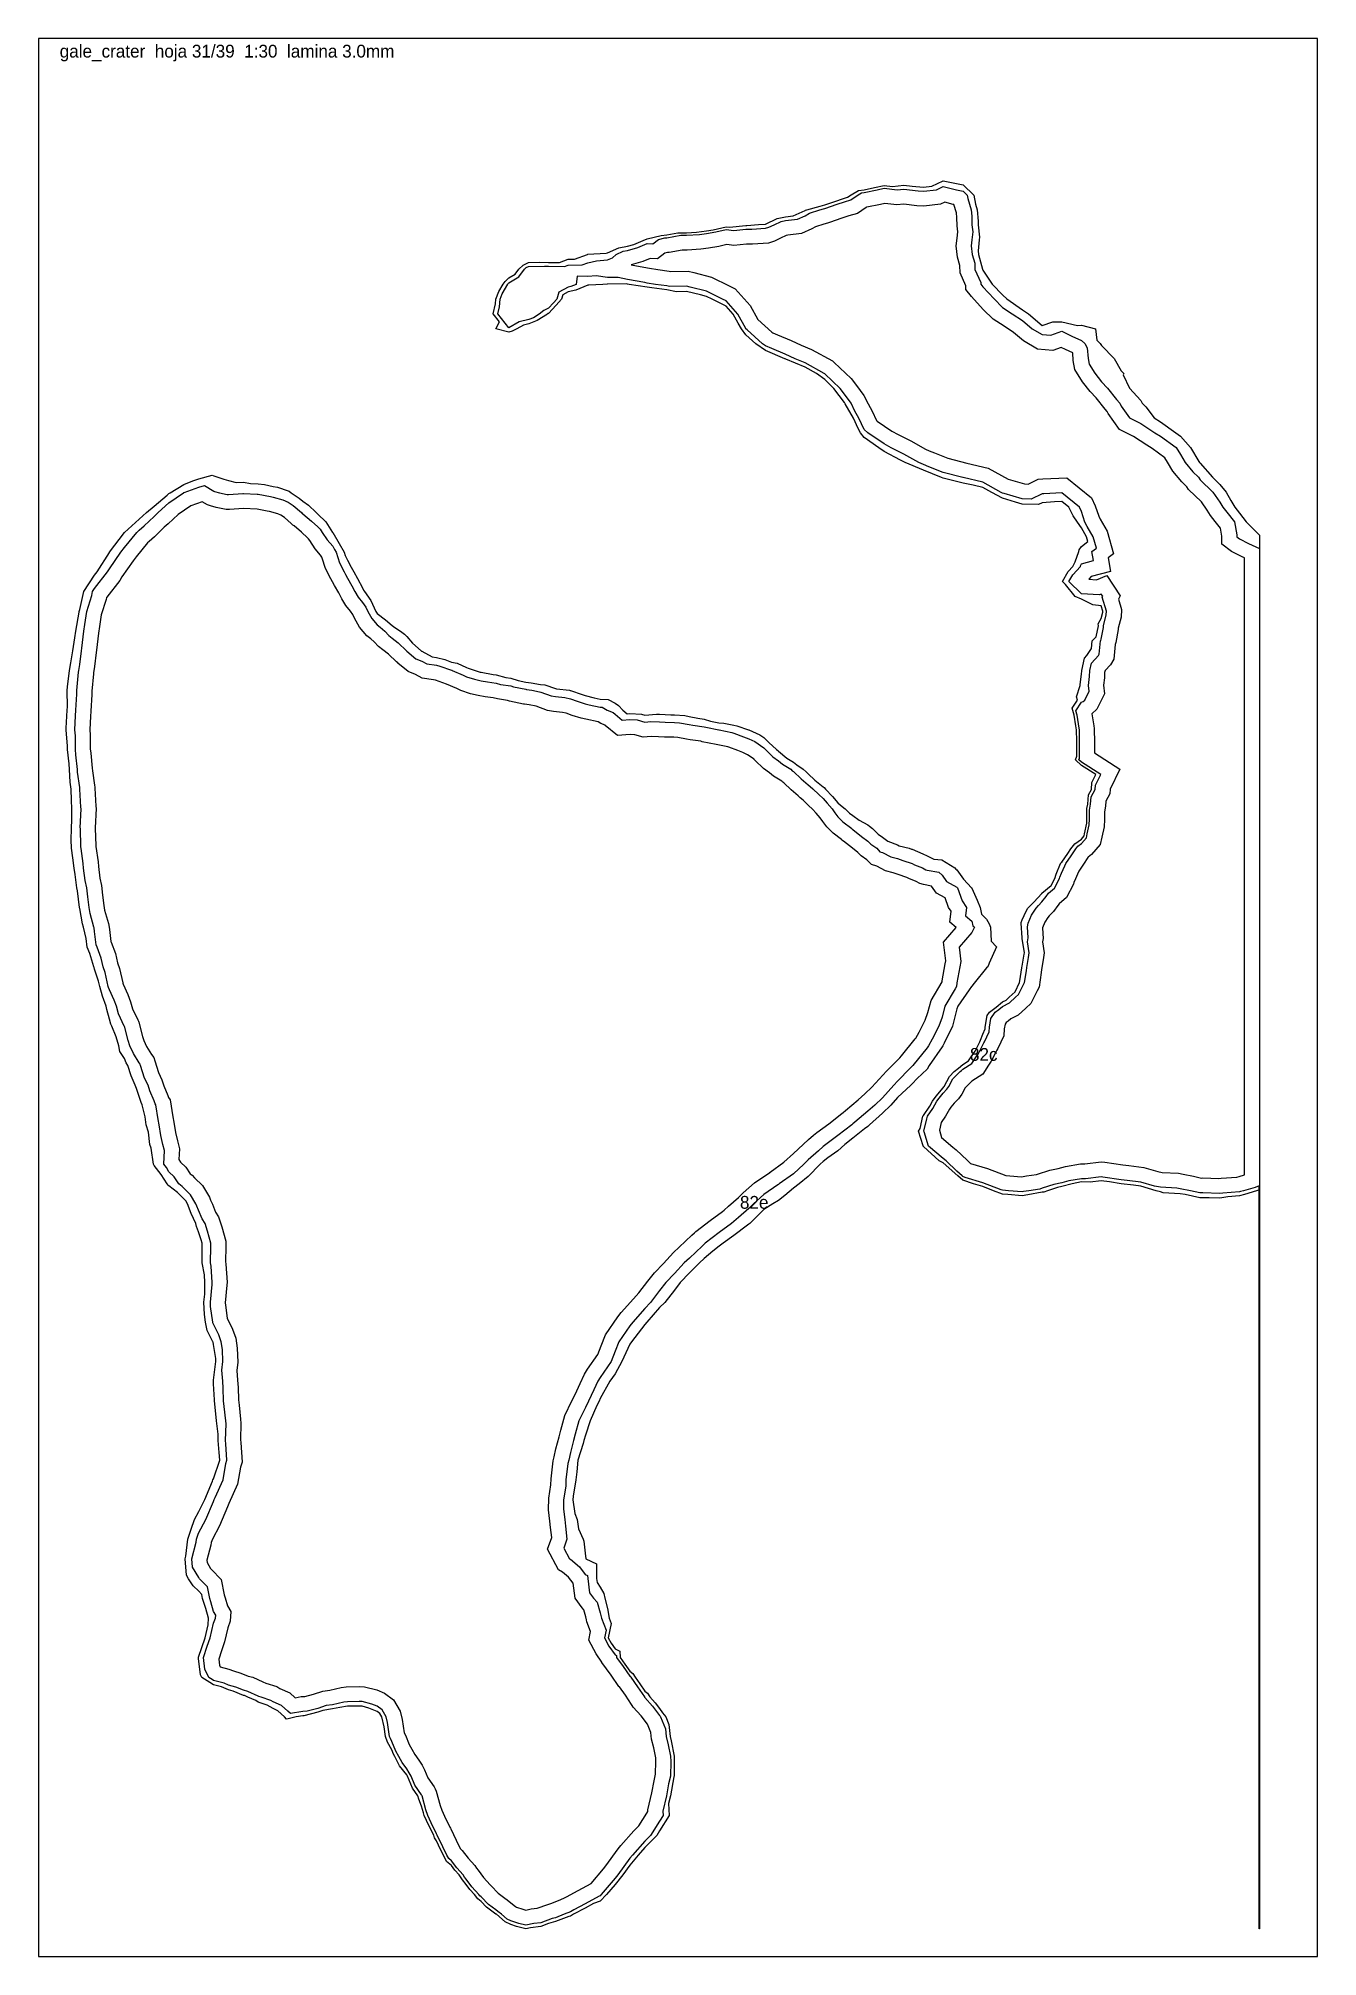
# Model space of a CAD drawing. Header units: millimetres. Extents: x 0 to 600, y 0 to 900.
import ezdxf
from ezdxf.enums import TextEntityAlignment as Align

# ---------------------------------------------------------------- set-up
doc = ezdxf.new("R2010")
doc.units = ezdxf.units.MM
for name, color, linetype in [('CORTE', 1, 'Continuous'), ('GRABADO', 5, 'Continuous'), ('HOJA', 8, 'Continuous')]:
    doc.layers.add(name, color=color, linetype=linetype)

msp = doc.modelspace()

# ---------------------------------------------------------------- linework, layer by layer
at = {"layer": 'CORTE'}
for points in [[(476.69, 505.84), (477.32, 507.81), (479.42, 512.81), (479.55, 513.12), (479.95, 513.54), (482.88, 517.59), (484.27, 519.8), (486.19, 522.09), (489.22, 524.34), (490.49, 525.79), (490.69, 526.74), (491.73, 531.79), (491.83, 533.7), (491.8, 538.71), (492.21, 540.68), (492.52, 545.16), (493.9, 547.66), (494.15, 550.9), (495.94, 554.58), (489.22, 558.92), (486.5, 561.56), (487.09, 563.17), (487.12, 568.55), (487.01, 570.19), (486.98, 575.51), (486.61, 577.45), (485.86, 582.48), (484.91, 585.72), (487.32, 589.48), (486.98, 591.13), (488.64, 596.44), (488.57, 596.9), (489.19, 601.72), (489.37, 603.28), (489.38, 603.42), (490.72, 609.27), (491.77, 610.42), (493.93, 613.81), (494.27, 617.38), (496.07, 619.18), (497.28, 624.32), (497.08, 625.36), (498.46, 627.85), (499.19, 630.75), (499.23, 631.28), (498.47, 633.74), (494.49, 634.24), (489.24, 636.92), (486.32, 638.2), (481.77, 643.81), (480.34, 645.22), (483.01, 649.94), (485.15, 652.24), (486.34, 654.38), (487.99, 659.19), (488.18, 659.97), (489.21, 661.53), (492.24, 663.87), (491.61, 666.11), (489.2, 670.29), (487.42, 673.07), (485.3, 676.01), (483.37, 680.03), (479.98, 682.78), (476.53, 682.63), (470.77, 682.02), (469.11, 681.25), (461.47, 681.46), (458.35, 682.35), (452.2, 684.21), (447.18, 686.99), (442.94, 689.31), (438.42, 690.39), (433.69, 691.25), (425.07, 693.47), (424.42, 693.68), (423.62, 693.95), (415.15, 697.34), (406.61, 700.93), (405.89, 701.33), (404.31, 702.11), (396.62, 706.15), (394.17, 707.9), (387.35, 712.66), (385.58, 714.9), (384.55, 717), (382.32, 721.87), (378.43, 728.58), (378.3, 728.84), (378.08, 729.13), (373.16, 735.8), (368.83, 739.89), (364.93, 742.76), (359.59, 745.73), (350.65, 749.48), (350.33, 749.61), (350.05, 749.72), (341.06, 753.5), (336.57, 756.7), (331.78, 760.96), (329.86, 763.69), (328.26, 766.34), (325.94, 770.66), (322.53, 774.43), (315.95, 777.6), (313.29, 778.93), (310.63, 779.61), (304.05, 781.24), (299.32, 781.15), (294.78, 781.94), (287.7, 782.93), (285.52, 783.29), (277.17, 784.57), (276.26, 784.73), (275.96, 784.8), (267.01, 784.72), (266.76, 784.75), (264.76, 784.57), (258.18, 784.25), (257.77, 784.18), (252.07, 781.89), (248.52, 781.04), (245.92, 779.61), (245.31, 777.63), (242.93, 774.88), (239.28, 770.97), (239, 770.84), (238.74, 770.64), (233.98, 767.64), (229.99, 766.05), (227.59, 765.47), (224.4, 763.66), (222.17, 762.58), (220.71, 762.23), (214.53, 763.68), (216.33, 766.95), (213.31, 770.68), (214.37, 775.43), (214.56, 777.69), (215.96, 781.23), (217.97, 784.69), (218.97, 785.96), (220.66, 787.62), (223.62, 789.44), (225.28, 791.66), (227.36, 793.61), (229.95, 794.9), (234.88, 794.97), (239.23, 794.86), (244.39, 794.77), (248.48, 796.42), (251.38, 796.48), (257.53, 798.66), (257.7, 798.68), (257.74, 798.69), (266.28, 799.2), (266.99, 799.45), (272.21, 801.7), (276.26, 802.48), (279.26, 803.36), (284.69, 805.62), (285.22, 805.85), (285.52, 805.87), (292.18, 807.58), (294.78, 807.88), (299.85, 808.79), (304.05, 808.83), (308.72, 809.09), (313.31, 809.68), (316.43, 810.24), (322.57, 811.58), (324.19, 811.39), (331.83, 812.24), (332.32, 812.23), (337.71, 812.6), (340.81, 812.81), (341.08, 812.86), (346.57, 815.43), (350.35, 816.32), (354.07, 816.76), (359.58, 819.22), (359.84, 819.38), (360.44, 819.57), (366.68, 821.21), (368.86, 821.87), (373.11, 823.34), (378.12, 825.02), (379.57, 825.44), (381.16, 826.53), (384.61, 828.62), (387.39, 829.01), (392.1, 829.96), (396.66, 830.99), (400.63, 830.52), (405.92, 831.07), (409.8, 830.6), (415.18, 830.16), (419, 830.62), (424.44, 833.14), (425.21, 832.95), (433.74, 831.24), (438.78, 826.5), (439.48, 822.19), (440.25, 819.51), (440.81, 814.21), (440.86, 812.53), (441.42, 806.77), (441.3, 805.55), (440.78, 800.28), (440.97, 798.6), (442.86, 791.76), (442.87, 791.63), (443.03, 791.25), (447.32, 784.69), (452.28, 779.48), (454.23, 777.73), (461.53, 772.69), (464.39, 770.76), (470.76, 765.35), (475.85, 766.93), (480.02, 766.98), (487.35, 765.25), (489.27, 765.42), (495.75, 763.79), (496.43, 758.43), (498.03, 756.81), (498.59, 755.89), (504.63, 749.83), (507.85, 743.99), (509.12, 742.84), (508.86, 742.08), (511.69, 735.89), (517.11, 730.04), (517.77, 728.92), (519.5, 727.12), (523.39, 721.96), (526.35, 720.13), (533.45, 715), (535.62, 713.42), (540.4, 708.01), (544.3, 701.48), (544.57, 701.04), (544.89, 700.65), (550.72, 694.08), (554.15, 690.73), (557.05, 687.1), (559.3, 683.22), (561.11, 680.12), (563.41, 677.23), (566.42, 673.16), (572.69, 666.95), (572.69, 554.22), (572.69, 513.86), (572.69, 467.25), (572.69, 431.97), (572.69, 390.17), (572.69, 345.41), (572.69, 307.03), (572.69, 264.77), (572.69, 208.41), (572.69, 168.58), (572.69, 131.89), (572.69, 116.17), (572.69, 98.28), (572.69, 79.39), (572.69, 71.86), (572.69, 71.86), (572.69, 71.45), (572.69, 60.2), (572.69, 59.93), (572.69, 37.73), (572.69, 15.05), (572.69, 13), (572.54, 13), (572.54, 15.19), (572.54, 27.69), (572.54, 46.04), (572.54, 59.16), (572.54, 64.57), (572.54, 66.52), (572.54, 66.52), (572.54, 84.33), (572.54, 124.33), (572.54, 189.94), (572.54, 267.15), (572.54, 359.7), (572.31, 359.61), (571.36, 359.36), (565.68, 357.62), (563.37, 356.89), (557.87, 356.52), (554.1, 355.9), (549.18, 356.08), (544.82, 355.94), (537.88, 357.6), (535.56, 357.92), (527.56, 358.41), (526.29, 358.81), (524.33, 359.36), (517.03, 361.54), (513.59, 361.95), (507.78, 362.65), (502.35, 363.45), (498.53, 363.96), (493.3, 363.29), (489.27, 363.45), (484.9, 362.65), (480.02, 361.29), (478.03, 360.86), (473.25, 359.36), (471.59, 358.74), (470.76, 358.6), (464.08, 357.41), (461.49, 356.93), (454.66, 357.52), (452.21, 357.72), (448.02, 359.36), (442.94, 361.27), (438.66, 362.58), (433.67, 364.25), (431.28, 366.34), (424.4, 372.49), (422.51, 373.31), (415.13, 380.1), (414.95, 380.31), (414.93, 380.46), (412.8, 387.33), (413.58, 388.5), (414.87, 394.31), (414.95, 394.45), (415.12, 394.7), (418.09, 399.06), (419.34, 401.29), (421.1, 403.77), (424.39, 407.66), (424.73, 408.01), (424.9, 408.26), (427.37, 412.99), (429.59, 415.25), (431.59, 416.81), (433.66, 418.54), (436.28, 420.24), (437.51, 422.21), (439.43, 424.82), (441.53, 429.17), (441.85, 429.95), (442.9, 432.85), (444.01, 435.28), (444.08, 436.12), (444.99, 441.53), (446.09, 443.13), (449.17, 445.4), (452.18, 447.9), (453.92, 448.81), (455.36, 450.1), (458.07, 452.62), (460.25, 457.04), (460.4, 457.79), (461.29, 463.99), (461.26, 464.1), (461.41, 464.71), (462.35, 470.27), (462.47, 470.96), (461.41, 477.67), (461.36, 477.92), (461.36, 477.97), (460.91, 484.91), (460.99, 485.24), (461.42, 486.37), (463.26, 490.53), (464.11, 491.92), (466.88, 494.79), (470.69, 498.85), (470.71, 498.88), (470.72, 498.9), (475.02, 502.6), (476.69, 505.84)], [(429, 822.1), (425.13, 823.08), (423.13, 822.16), (415.32, 821.21), (411.95, 821.48), (405.86, 822.22), (402.69, 821.89), (397.03, 822.56), (394.94, 822.09), (388.57, 820.8), (388.47, 820.78), (388.25, 820.65), (384.18, 817.84), (380.2, 816.69), (376.87, 815.58), (371.01, 813.56), (370.15, 813.3), (368.42, 812.84), (364.53, 811.61), (362.84, 810.59), (357.97, 808.42), (351.57, 807.66), (350.67, 807.44), (348.13, 806.25), (345.24, 804.9), (342.45, 803.97), (334.87, 803.46), (332.18, 803.49), (326.19, 802.82), (322.92, 803.21), (319.11, 802.38), (314.38, 801.53), (310.76, 801.06), (304.28, 800.7), (301.98, 800.68), (295.8, 799.56), (295.05, 799.48), (293.87, 799.17), (290.34, 796.63), (286.87, 796.68), (283.53, 795.29), (278.03, 793.68), (285.64, 792.29), (286.68, 792.11), (290.5, 791.49), (295.86, 790.74), (296.61, 790.61), (304.84, 790.75), (307.38, 790.13), (315.74, 788.01), (323.99, 783.89), (326.81, 782.53), (333.86, 774.72), (337.4, 768.14), (344.08, 762.18), (344.49, 761.89), (346.66, 760.98), (353.14, 758.23), (357.75, 756.13), (362.65, 754.08), (372.39, 748.66), (373.32, 747.98), (381.28, 740.46), (383.71, 737.16), (387.16, 732.5), (389.16, 728.46), (391.11, 725.1), (393.12, 720.7), (393.48, 720.37), (400.32, 715.72), (403.21, 714.08), (409.16, 711.12), (416.1, 707.23), (417.81, 706.51), (420.27, 705.52), (426.6, 703.02), (435.4, 700.73), (445.48, 698.33), (454.93, 693.15), (462.55, 690.97), (464.16, 690.92), (468.87, 693.12), (471.05, 693.35), (482.33, 693.84), (493.88, 684.48), (495.7, 680.69), (497.31, 675.82), (498.06, 674.4), (501.26, 668.84), (504.21, 658.22), (501.71, 656.29), (502.92, 649.85), (493.85, 647.47), (492.71, 646.24), (496.35, 646), (501.13, 648.06), (507.46, 638.4), (506.57, 636.93), (508.06, 632.08), (507.79, 628.38), (506.5, 623.24), (506.46, 622.65), (505.3, 616.61), (505.07, 615.63), (504.41, 608.7), (502.78, 606.15), (500.34, 603.49), (500.1, 602.44), (499.97, 599.97), (499.58, 596.5), (500.11, 592.42), (496.44, 585.23), (494.17, 583.11), (495.01, 577.49), (495.26, 576.19), (495.29, 569.48), (495.34, 568.77), (495.32, 564.82), (507.29, 557.1), (502.74, 547.74), (502.58, 545.6), (500.67, 542.16), (500.5, 539.72), (499.97, 537.14), (499.99, 533.55), (499.82, 530.07), (498.83, 525.29), (498.05, 521.71), (494, 517.06), (492.43, 515.9), (492.24, 515.67), (490.25, 512.49), (487.93, 509.29), (487.79, 508.98), (486.4, 505.61), (485.73, 504), (485.45, 503.15), (482.26, 496.95), (478.85, 494.01), (478.16, 493.15), (476.07, 490.34), (474.16, 488.3), (473.5, 487.61), (472.09, 485.3), (470.94, 482.71), (470.9, 482.52), (471.22, 477.65), (470.99, 476.08), (471.8, 470.93), (471.25, 467.61), (470.5, 463.2), (470.41, 461.71), (469.32, 454.8), (468.46, 453.18), (467.67, 451.64), (465.44, 447.12), (463.09, 444.93), (459.57, 441.78), (456.08, 439.95), (454.8, 438.89), (453.86, 438.2), (453.39, 437.52), (453.01, 435.25), (452.75, 432.08), (450, 426.1), (449.55, 425.23), (449.02, 424.39), (446.93, 420.08), (445.61, 418.28), (442.96, 414.04), (437.83, 410.7), (437.37, 410.32), (436.97, 410.01), (434.66, 407.65), (433.07, 404.61), (431.58, 402.49), (429.6, 400.41), (427.96, 398.48), (427.3, 397.55), (425.47, 394.29), (423.42, 391.28), (422.62, 387.68), (423.63, 384.28), (428.91, 379.8), (430.41, 378.54), (435.56, 373.63), (437.22, 372.15), (445.2, 369.7), (453.73, 366.5), (455.64, 366.33), (461.16, 365.86), (463.45, 366.26), (468.11, 366.98), (468.65, 367.15), (474.47, 368.98), (478.35, 369.8), (481.67, 370.73), (488.78, 372.03), (490.81, 371.95), (498.55, 372.94), (500.22, 372.71), (508.7, 371.47), (511.45, 371.14), (518.46, 370.3), (525.11, 368.31), (527.15, 367.91), (534.81, 367.53), (536.88, 367.12), (541.79, 366.21), (545.54, 365.31), (546.22, 365.33), (553.66, 365.05), (554.75, 365.23), (562.06, 365.72), (563.28, 366.09), (565.69, 366.73), (565.69, 374.58), (565.69, 419.89), (565.69, 462.19), (565.69, 497.91), (565.69, 545.09), (565.69, 585.94), (565.69, 656.21), (564.56, 656.73), (559.65, 659.26), (555.11, 662.69), (555.11, 666.48), (554.4, 670.17), (551.93, 673.33), (549.68, 676.16), (548.24, 678.62), (545.56, 682.54), (539.47, 688.33), (538.64, 689.61), (536.27, 691.93), (532.12, 697), (529.65, 701.11), (528.37, 703.18), (522.45, 707.52), (519.9, 709.08), (513.58, 713.22), (507.09, 716.49), (501.76, 723.95), (501.3, 724.97), (500.31, 726.03), (496.06, 731.33), (493.24, 734.39), (489.78, 738.85), (486.17, 744.62), (485.38, 748.91), (485.13, 752.46), (481.75, 753.95), (479.64, 754.96), (475.8, 753.57), (468.59, 754.24), (462.02, 758.05), (457.33, 762.04), (452.91, 764.93), (447.84, 768.32), (443.2, 772.85), (437.72, 778.86), (435.07, 782.11), (435.03, 783.9), (432.37, 790), (432.19, 793.44), (431.14, 797.27), (430.53, 802.65), (430.88, 806.24), (431.18, 809.2), (430.89, 812.08), (430.77, 816.03), (430.55, 818.17), (429.45, 822.01), (429, 822.1)], [(41.23, 419.29), (40.32, 421.31), (38.27, 424.63), (37.67, 427.37), (36.51, 431.57), (34.4, 436.62), (33.99, 437.47), (33.35, 439.79), (32.15, 444.3), (31.82, 445.89), (30, 450.69), (28.79, 455.15), (28.23, 457.61), (26.38, 463.27), (26.1, 464.04), (26.03, 464.41), (24.12, 470.67), (22.94, 473.67), (22.4, 477.65), (21.09, 482.93), (20.63, 484.56), (19.4, 491.73), (19.35, 492.12), (19.33, 492.2), (18.36, 500.07), (18.11, 501.46), (17.18, 507.76), (16.8, 510.72), (16.09, 515.58), (15.54, 519.99), (15.42, 523.96), (15.49, 529.25), (15.68, 533.57), (15.76, 538.51), (15.51, 542.6), (15.36, 547.77), (14.88, 551.02), (14.64, 557.03), (14.37, 559.6), (13.68, 566.29), (13.68, 567.94), (13.01, 575.55), (13.04, 576.37), (13.53, 584.82), (13.64, 586.43), (13.53, 594.08), (13.69, 595.75), (14.62, 603.35), (15.18, 606.99), (16.17, 612.61), (17.1, 618.8), (17.55, 621.87), (19.12, 630.75), (19.19, 631.13), (19.41, 632.06), (21.34, 640.41), (26.39, 648.17), (27.56, 649.68), (33.36, 658.86), (33.42, 658.94), (40.33, 668.13), (40.4, 668.21), (47.31, 674.38), (50.77, 677.48), (54.28, 680.56), (60.47, 685.7), (61.26, 686.41), (61.74, 686.74), (68.24, 690.76), (72.48, 692.38), (75.22, 693.4), (81.56, 695.14), (82.25, 694.72), (87.02, 693.11), (89.2, 692.55), (92.84, 691.6), (96.16, 691.84), (99.48, 691.17), (103.13, 691), (106.13, 690.73), (110.11, 689.82), (112.09, 689.37), (117.09, 687.78), (117.7, 687.53), (118.61, 686.74), (122.28, 684.35), (124.08, 682.81), (126.76, 681.03), (130.3, 677.48), (130.76, 677.08), (131.06, 676.8), (134.78, 673.13), (137.99, 668.2), (138.01, 668.17), (138.04, 668.14), (141.11, 663.01), (143.38, 658.93), (143.86, 657.39), (145.02, 655.16), (146.66, 651.86), (147.98, 649.68), (149.72, 646.66), (151.99, 642.25), (152.55, 641.16), (152.96, 640.42), (155.86, 636.31), (158.28, 631.15), (158.57, 630.65), (158.94, 630.21), (162.86, 627.12), (165.91, 624.55), (167.22, 623.66), (169.81, 621.92), (171.75, 620.41), (172.89, 619.35), (175.54, 616.17), (179.52, 612.65), (179.71, 612.49), (179.84, 612.44), (184.66, 609.83), (186.79, 609.55), (190.63, 608.51), (193.76, 607.37), (196.42, 606.93), (200.74, 604.85), (201.6, 604.55), (204.93, 603.41), (207.18, 602.71), (207.7, 602.58), (213.31, 601.61), (214.67, 601.43), (219.21, 600.18), (221.65, 599.81), (225.04, 598.65), (228.61, 597.92), (231.2, 597.6), (235.58, 596.89), (237.53, 596.74), (242.56, 594.9), (243.06, 594.83), (249.14, 594.15), (249.5, 594.11), (249.53, 594.11), (254.99, 592.14), (256.5, 591.68), (260.75, 590.54), (263.46, 589.97), (267.19, 589.83), (270.46, 588.02), (272.04, 586.96), (274.07, 584.87), (276.11, 583.15), (277.39, 583.27), (282.89, 582.91), (284.37, 582.51), (289.92, 583.01), (291.34, 582.94), (296.58, 582.59), (298.31, 582.56), (303.28, 582.23), (305.29, 581.87), (309.34, 581.02), (312.26, 580.62), (315.3, 579.65), (319.23, 578.93), (321.5, 578.65), (326.2, 577.74), (327.55, 577.41), (333.07, 575.63), (333.16, 575.59), (333.19, 575.58), (338.39, 573.26), (340.18, 572.03), (342.61, 569.58), (346.23, 566.35), (346.75, 565.82), (347.15, 565.56), (351.05, 562.28), (354.11, 560.35), (355.7, 559.2), (358.74, 557.09), (360.13, 555.81), (361.09, 554.95), (364.24, 552.02), (368.06, 548.89), (368.55, 548.48), (369.21, 547.82), (372.43, 544.35), (375.04, 541.36), (376.29, 540.24), (378.41, 538.57), (380.45, 536.51), (382, 535.34), (384.93, 533.21), (388.97, 530.97), (389.77, 530.38), (391.26, 529.31), (393.91, 526.61), (395.94, 525.28), (398.44, 523.39), (402.9, 521.68), (403.74, 521.18), (408.36, 520.06), (409.55, 519.65), (409.86, 519.54), (414.79, 517.34), (416.84, 516.52), (419.97, 514.98), (423.8, 514.52), (425.78, 513.4), (429.85, 510.79), (430.32, 510.15), (430.8, 509.89), (433.83, 505.53), (437.71, 501.51), (437.74, 501.44), (437.79, 501.37), (440.35, 495.64), (441.65, 492.23), (442.42, 489.14), (444.75, 486.69), (446.01, 484.64), (446.53, 482.96), (446.83, 476.46), (449.4, 473.7), (446.01, 466.06), (445.28, 464.38), (444.74, 463.99), (438.95, 456.67), (437.79, 455.34), (437.71, 455.13), (436.61, 453.57), (431.23, 445.87), (430.82, 444.64), (428.75, 436.62), (424.78, 428.6), (424.21, 427.35), (423.84, 426.83), (417.87, 418.08), (416.87, 416.31), (412.25, 411.94), (409.89, 409.45), (409.26, 408.81), (402.92, 403.05), (399.78, 399.55), (395.95, 395.78), (389.84, 390.29), (388.97, 389.48), (387.49, 388.31), (382, 383.98), (378.27, 381.02), (375.03, 378.12), (370.28, 374.71), (368.06, 373.02), (366.67, 371.77), (361.09, 366.05), (356.83, 362.5), (354.12, 360.47), (350.11, 357.17), (347.14, 354.78), (344.52, 353.24), (340.18, 350.46), (333.64, 343.98), (333.21, 343.61), (332.62, 343.2), (326.23, 338.39), (321.16, 334.72), (319.26, 333.34), (316.41, 330.92), (312.3, 327.54), (310.04, 325.46), (305.33, 320.83), (301.09, 316.21), (298.36, 312.69), (293.76, 306.95), (291.39, 304.57), (285.34, 297.69), (284.42, 296.54), (278.16, 288.43), (277.46, 287.29), (273.61, 279.18), (270.49, 273.41), (268.08, 269.92), (263.52, 261.83), (262.97, 260.66), (261.94, 258.56), (258.74, 251.41), (256.55, 244.64), (255.87, 242.15), (255.52, 240.78), (253.08, 232.9), (252.5, 227.51), (252.14, 223.64), (250.82, 216.02), (250.67, 214.39), (251.6, 207.83), (252.65, 205.15), (253.27, 200.79), (255.56, 195.9), (255.84, 194.93), (256.56, 187.89), (256.7, 186.83), (256.8, 186.67), (261.72, 184.26), (261.82, 177.35), (262.08, 175.46), (263.52, 173.42), (265.25, 170.41), (265.67, 168.11), (266.93, 163.36), (267.66, 158.85), (268.61, 156.32), (267.28, 149.58), (268.6, 147.1), (270.47, 144.4), (272.78, 143.39), (272.89, 140.33), (275.13, 137.26), (277.45, 133.98), (278.8, 132.89), (279.96, 131.09), (282.12, 128.03), (284.42, 124.53), (285.75, 123.6), (286.86, 121.83), (289.33, 119.1), (291.4, 116.35), (292.76, 114.39), (294.22, 112.56), (295.7, 108.98), (296.31, 103.28), (296.81, 101.19), (298.25, 94.01), (298.25, 93.83), (298.15, 84.73), (298.04, 84.28), (296.47, 75.47), (295.61, 71.79), (295.78, 66.2), (291.4, 58.96), (290.08, 56.91), (284.42, 51.23), (281.25, 47.65), (277.45, 42.96), (274.14, 38.4), (270.48, 33.8), (266.54, 29.13), (263.49, 25.98), (260.34, 24.93), (256.52, 22.81), (251, 19.85), (249.54, 19.02), (248.78, 18.85), (242.56, 16.42), (239.28, 15.48), (235.59, 14.19), (230.86, 13.57), (228.6, 13.08), (224.27, 14.12), (221.6, 15.04), (218.96, 16.36), (214.8, 19.86), (214.68, 19.95), (214.61, 20), (210.17, 23.22), (207.64, 25.87), (206.12, 27.11), (204.54, 29.13), (202.41, 31.46), (200.66, 33.84), (198.9, 36.06), (197.34, 38.39), (195.37, 40.62), (193.69, 42.77), (191.46, 44.7), (189.97, 47.67), (188.67, 50.27), (186.71, 54.31), (185.79, 55.72), (185.44, 56.93), (183.2, 61.53), (181.01, 66.2), (180.64, 67.41), (179.73, 70.63), (178.51, 73.84), (177.94, 75.45), (175.48, 79.06), (173.07, 84.71), (172.95, 84.94), (172.77, 85.22), (169.43, 89.52), (167.23, 93.97), (166.58, 95.01), (165.79, 97.03), (163.82, 100.61), (162.85, 103.25), (162.22, 107.77), (161.06, 112.5), (160.1, 114.15), (158.86, 115.04), (155.03, 116.62), (151.91, 117.44), (148.78, 117.54), (144.96, 117.46), (141.39, 116.96), (137.99, 116.2), (133.35, 115.54), (131.03, 114.76), (124.48, 113.02), (124.05, 113.01), (120.97, 112.45), (117.08, 111.58), (116.32, 111.49), (115.49, 112.47), (112.26, 115.39), (110.06, 116.39), (107.24, 117.97), (103.09, 119.34), (101.93, 120.19), (98.26, 121.72), (96.69, 122.45), (96.13, 122.59), (91.34, 124.61), (89.16, 125.24), (85.86, 126.59), (82.19, 127.58), (80.4, 128.62), (76.62, 130.99), (76.05, 132.2), (75.17, 139.94), (75.13, 140.24), (75.1, 140.31), (75.17, 140.45), (78.28, 149.59), (79.71, 155.61), (79.75, 158.82), (78.53, 163.27), (76.99, 168.07), (76.62, 169.98), (75.19, 171.41), (72.63, 173.91), (70.44, 177.31), (69.45, 178.98), (68.84, 186.62), (69.2, 187.95), (70.03, 195.89), (71.67, 200.5), (73.2, 205.16), (75.18, 208.87), (78.08, 214.42), (81.64, 223), (81.9, 223.68), (82.14, 224.21), (85.06, 232.92), (84.84, 236.5), (84.27, 242.17), (84.35, 245.1), (83.58, 251.43), (83.41, 253.11), (82.61, 260.69), (82.6, 261.3), (82.14, 268.67), (82.06, 269.85), (82.07, 269.97), (82.14, 270.43), (83.25, 279.22), (83.2, 280.62), (82.14, 287.22), (81.97, 288.23), (81.9, 288.45), (79.14, 293.72), (78.36, 297.72), (77.84, 301.28), (77.67, 307), (78.03, 310.81), (78.09, 316.26), (77.87, 319.84), (76.78, 325.51), (76.84, 327.74), (76.84, 334.77), (76.4, 336.38), (75.17, 340.01), (74.1, 342.6), (73.84, 344.02), (71.68, 348.62), (69.94, 353.27), (69.18, 354.54), (68.22, 355.47), (65.26, 358.57), (61.26, 361.68), (60.83, 361.95), (60.41, 362.52), (57.58, 366.92), (54.27, 371.24), (54.08, 371.54), (53.94, 371.8), (52.94, 379.31), (52.28, 381.06), (51.59, 386.78), (50.58, 390.33), (50.05, 394), (48.63, 399.58), (48.14, 400.7), (47.29, 403.51), (46.1, 407.25), (45.43, 408.83), (43.59, 413.18), (41.98, 418.09), (41.23, 419.29)], [(61.78, 402), (63.03, 393.98), (63.48, 391.51), (64.26, 386.64), (65.23, 382.76), (66.18, 378.96), (65.91, 373.97), (66.69, 372.76), (69.19, 370.35), (71.17, 367.31), (72.09, 366.6), (73.19, 365.45), (76.91, 361.83), (80.21, 356.32), (80.76, 354.84), (81.6, 353.05), (83.07, 349.36), (84.53, 347.04), (86.1, 342.41), (87.93, 335.71), (87.93, 333.07), (87.73, 326.08), (87.96, 324.88), (88.48, 316.43), (88.46, 315), (87.67, 306.77), (87.7, 305.71), (88.6, 299.53), (91.05, 294.37), (92.55, 290.22), (93.31, 285.46), (93.55, 278.9), (93.05, 274.98), (93.47, 270.49), (93.68, 267.05), (93.86, 261.16), (94.1, 258.8), (94.8, 252.21), (95.03, 250.32), (94.83, 242.43), (94.95, 241.22), (95.52, 231.99), (94.73, 229.64), (93.37, 221.62), (89.28, 212.56), (88.97, 211.86), (88.68, 211), (84.88, 202.17), (81.61, 195.85), (81.07, 194.33), (80.95, 193.11), (79.05, 185.98), (79.14, 184.92), (80.8, 182.1), (81.1, 181.79), (81.22, 181.56), (85.8, 176.98), (87.16, 169.8), (87.61, 168.41), (88.64, 164.63), (90.29, 161.9), (89.99, 157.33), (88.85, 154.34), (87.25, 147.65), (85.83, 143.45), (84.57, 139.59), (84.89, 136.81), (85.27, 136), (89.36, 134.89), (91.45, 134.04), (95.02, 133.01), (98.33, 131.62), (100.52, 131.09), (105.24, 128.87), (106.74, 128.33), (111.78, 126.67), (113.22, 125.86), (117.96, 123.72), (120.4, 121.5), (123.33, 122.03), (125.04, 122.08), (129.01, 123.13), (133.41, 124.61), (136.73, 125.08), (141.94, 126.25), (144.4, 126.59), (150.46, 126.72), (152.93, 126.64), (158.67, 125.13), (162.28, 123.64), (166.59, 120.54), (169.72, 115.15), (170.7, 111.21), (171.55, 105.06), (172.15, 103.97), (173.87, 99.51), (175.21, 97.4), (176.51, 94.76), (178.52, 92.18), (180.03, 89.76), (181.1, 87.71), (182.74, 83.87), (185.61, 79.65), (186.16, 78.77), (186.58, 77.68), (188.5, 70.9), (189.16, 68.71), (190.5, 65.86), (192.99, 60.77), (193.22, 60.29), (193.38, 59.96), (195.94, 54.68), (197.88, 50.81), (198.09, 50.4), (198.79, 49.79), (201.58, 46.22), (204.72, 42.68), (205.53, 41.46), (206.22, 40.58), (208.75, 37.15), (211.95, 33.66), (212.17, 33.38), (212.4, 33.19), (215.7, 29.73), (218.81, 27.48), (219.86, 26.67), (221.61, 25.31), (223.77, 23.5), (224.31, 23.22), (227.26, 22.21), (228.68, 21.87), (231.11, 22.4), (233.96, 22.77), (238.93, 24.51), (240.32, 24.91), (243.98, 26.34), (246.48, 27.38), (247.78, 28.11), (253.17, 30.99), (259.28, 34.39), (265.07, 41.25), (266.17, 42.63), (271.9, 50.51), (273.24, 52.17), (279.31, 59.04), (281.6, 61.33), (285.46, 67.3), (285.92, 68.06), (285.9, 68.93), (287.77, 76.88), (288.76, 82.49), (289.51, 85.6), (289.57, 91.58), (289.54, 93.26), (288.61, 97.89), (287.61, 102.08), (287.28, 105.16), (285.66, 109.08), (282.7, 113.01), (279.05, 117.05), (278.43, 117.85), (278.23, 118.24), (275.3, 122.7), (272.5, 126.64), (272.3, 126.81), (268.59, 132.04), (264.29, 137.95), (264.28, 138.22), (261.59, 142.08), (258.19, 148.5), (258.99, 152.58), (257.31, 157.03), (257.15, 158.02), (256.76, 159.49), (255.88, 162.74), (254.98, 163.66), (251.83, 168.12), (250.87, 175.23), (248.67, 178.09), (245.85, 180.46), (243.95, 181.42), (238.83, 191.12), (240.76, 196.66), (240.24, 201.27), (239.96, 204.34), (239.23, 209.56), (239.38, 215.04), (240.38, 221.33), (240.44, 224.16), (241.5, 232.59), (241.96, 234.47), (242.77, 238.2), (244.26, 243.95), (245.09, 247), (246.98, 253.86), (250.25, 260.71), (251.71, 263.7), (254.19, 268.93), (256.22, 273.22), (257.62, 275.57), (262.39, 282.47), (263.98, 286.59), (266.03, 291.76), (271.8, 300.14), (273.38, 302.17), (279.2, 308.68), (281.65, 311.43), (285.9, 316.9), (289.04, 320.82), (293.25, 325.24), (297.93, 330.35), (300.5, 332.84), (306.5, 338.48), (307.7, 339.58), (308.43, 340.18), (315.05, 345.36), (320.84, 349.55), (321.71, 350.25), (323.72, 352.05), (328.4, 356.13), (330.54, 358.31), (335.86, 363.07), (343.05, 367.96), (343.15, 368.01), (343.24, 368.08), (349.7, 372.67), (354.21, 376.84), (356.29, 378.87), (361.19, 383.32), (363.59, 385.48), (365.11, 386.64), (370.8, 390.77), (376.91, 395.61), (377.41, 396.08), (378.49, 396.95), (384.43, 402.01), (387.64, 404.75), (390.95, 407.89), (396.06, 413.49), (397.8, 415.46), (403.97, 421.74), (404.85, 422.64), (404.89, 422.69), (411.25, 430.54), (411.55, 430.99), (413.04, 433.74), (415.91, 439.38), (417.16, 442.94), (418.72, 448.62), (423.84, 457.36), (423.9, 457.86), (425.29, 465.75), (425.61, 467.22), (424.53, 475.92), (430.54, 482.78), (427.43, 485.35), (428.06, 490.51), (426.9, 492.27), (425.28, 496.82), (421.25, 498.97), (418.85, 502.3), (415.21, 502.96), (413.48, 503.47), (411.69, 504.47), (408.26, 505.85), (407.28, 506.29), (403.24, 507.69), (400.9, 508.5), (397.32, 509.39), (393.18, 511.56), (390.82, 512.35), (388.64, 514.66), (385.9, 516.47), (384.31, 518.09), (381.82, 520.02), (377.68, 523.28), (376.91, 523.88), (376.66, 524.17), (372.75, 527.13), (369.78, 530.13), (367.89, 532.55), (366.73, 534.32), (364.83, 536.5), (363.09, 538.37), (361.26, 540.1), (358.66, 542.58), (357.32, 543.67), (356.38, 544.55), (353.07, 547.48), (349.64, 550.66), (349.2, 550.98), (348.65, 551.47), (344.84, 553.86), (342.92, 555.47), (340.03, 557.43), (336.21, 561.27), (335.7, 561.72), (335.67, 561.76), (332.54, 563.92), (330.35, 564.89), (328.12, 565.88), (323.92, 567.42), (323.41, 567.58), (317.86, 568.77), (311.41, 569.96), (310.72, 570.19), (305.7, 570.86), (303.95, 571.23), (299.93, 571.94), (298.02, 572.07), (293.69, 572.14), (290.93, 572.33), (287.43, 572.5), (283.74, 572.17), (279.69, 573.28), (277.49, 573.43), (271.55, 572.87), (265.89, 577.65), (265.8, 577.73), (263.78, 578.58), (262.5, 579.29), (256.7, 580.51), (254.58, 581.08), (250.42, 582.35), (247.56, 583.38), (245.79, 583.78), (241.61, 584.21), (238.73, 584.7), (233.48, 586.65), (230.23, 587.25), (227.93, 587.62), (227.48, 587.68), (221.02, 589), (219.97, 589.36), (215.3, 590.06), (213.28, 590.62), (209.57, 591.11), (206.27, 591.68), (202.73, 592.55), (198.13, 593.99), (196.25, 594.92), (191.35, 596.97), (186.26, 598.82), (185.4, 599.05), (179.98, 599.78), (176.83, 601.48), (173.38, 602.91), (168.65, 606.9), (168.56, 606.96), (168.01, 607.43), (164.16, 611.03), (161.54, 613.06), (159.51, 614.73), (157.57, 616.85), (155.87, 618.29), (154.07, 619.71), (150.63, 623.73), (148.26, 627.94), (147.45, 629.66), (146.38, 631.18), (144.26, 633.86), (142.38, 637.02), (140.93, 639.81), (138.94, 643.29), (137.92, 645.07), (137.2, 646.46), (134.74, 651.22), (133.18, 656.15), (132.9, 656.66), (132.38, 657.52), (129.78, 660.44), (127.25, 664.41), (126.72, 665.23), (126.25, 665.69), (123.43, 668.25), (119.95, 671.25), (119.36, 671.6), (118.62, 672.38), (115.38, 675.14), (113.66, 676.26), (112.25, 676.95), (108.4, 677.96), (107.35, 678.22), (102.57, 679.14), (96.23, 679.44), (89.66, 679), (88.05, 678.89), (83.31, 679.95), (80.68, 680.62), (79.25, 681.1), (76.82, 682.6), (71.46, 680.61), (65.61, 676.55), (60.88, 672.3), (59.07, 670.63), (54.39, 666.17), (51.98, 664.01), (51.25, 663.36), (45.84, 656.73), (44.42, 654.84), (39.19, 647.31), (38.15, 645.66), (32.1, 637.83), (31.97, 637.63), (31.76, 636.72), (29.5, 629.57), (28.69, 624), (28.25, 620.94), (27.28, 613.02), (27.14, 611.79), (26.34, 605.26), (25.9, 602.39), (25.84, 601.89), (25.06, 593.8), (25.09, 592.13), (24.54, 584.37), (24.39, 581.8), (24.12, 575.7), (24.34, 573.12), (24.34, 566.65), (24.56, 564.61), (25.3, 557.54), (25.35, 556.3), (26.33, 549.59), (26.47, 548.62), (26.5, 548.18), (26.94, 539.71), (27.03, 538.66), (26.67, 529.61), (26.67, 529.51), (26.93, 521.1), (26.96, 520.78), (28.02, 513.64), (28.16, 511.4), (28.87, 506.02), (29.57, 502.6), (30.15, 498.06), (30.68, 493.17), (31.07, 490.9), (32.83, 484.73), (33.02, 483.94), (33.31, 481.84), (34.03, 476.27), (34.12, 475.98), (36.18, 470.57), (37.18, 466.3), (38.07, 463.59), (39.61, 456.84), (39.62, 456.78), (39.82, 456.27), (42.01, 451.42), (43.26, 448.03), (44.17, 444.73), (46.69, 439.49), (46.94, 438.9), (47.07, 438.43), (48.91, 431.77), (49.49, 429.8), (50.74, 427.02), (53.12, 423.23), (54.08, 421.88), (54.61, 420.26), (56.38, 414.79), (57.98, 411.33), (58.81, 408.56), (60.79, 404.04), (61.1, 403.13), (61.78, 402)]]:
    msp.add_lwpolyline(points, close=True, dxfattribs=at)
at = {"layer": 'GRABADO'}
for points in [[(228.85, 792.49), (229.95, 793.04), (237.32, 793.13), (239.23, 793.08), (246.8, 792.95), (248.48, 793.63), (255, 793.75), (257.73, 794.72), (261.83, 795.58), (267, 796.17), (269.21, 796.96), (271.02, 798.65), (274.35, 800.09), (276.26, 800.46), (281.2, 801.9), (285.52, 803.7), (288.13, 803.66), (290.84, 805.62), (293.78, 806.38), (294.78, 806.49), (301.33, 807.68), (304.05, 807.7), (310.11, 808.04), (313.31, 808.45), (317.75, 809.25), (322.57, 810.29), (326.21, 809.87), (331.83, 810.5), (334.68, 810.46), (341.08, 810.89), (342.64, 811.41), (345.16, 812.59), (348.35, 814.09), (350.35, 814.56), (356.09, 815.24), (359.58, 816.8), (361.62, 818.04), (366.48, 819.57), (368.24, 820.03), (368.86, 820.22), (374.62, 822.2), (378.12, 823.38), (381.14, 824.25), (384.44, 826.53), (386.08, 827.52), (387.39, 827.7), (393.47, 828.93), (396.66, 829.66), (402.74, 828.94), (405.92, 829.27), (412.66, 828.45), (415.18, 828.24), (421.19, 828.97), (424.44, 830.48), (430.55, 828.93), (433.74, 828.29), (435.64, 826.5), (435.9, 824.88), (437.45, 819.51), (437.76, 816.51), (437.88, 812.53), (438.21, 809.19), (437.85, 805.55), (437.57, 802.71), (438.03, 798.6), (439.15, 794.56), (439.29, 791.63), (442, 785.44), (442.01, 784.67), (443.02, 783.43), (448.23, 777.72), (452.27, 773.78), (456.77, 770.76), (461.53, 767.66), (466.08, 763.79), (470.77, 761.07), (474.89, 760.68), (480.01, 762.55), (484.68, 760.31), (489.31, 758.27), (490.75, 756.81), (491.98, 754.8), (492.33, 749.8), (492.81, 747.2), (495.53, 742.86), (498.59, 738.91), (501.37, 735.9), (505.6, 730.62), (507.19, 728.92), (507.85, 727.47), (511.78, 721.97), (517.09, 719.3), (523.64, 715), (526.35, 713.35), (533.62, 708.02), (535.63, 704.75), (537.86, 701.04), (541.44, 696.67), (544.09, 694.07), (544.89, 692.84), (550.92, 687.1), (554.16, 682.37), (555.47, 680.12), (557.43, 677.66), (560.96, 673.14), (562.11, 667.14), (562.11, 666.18), (563.39, 665.21), (567.61, 663.03), (572.69, 660.72), (572.69, 585.94), (572.69, 545.09), (572.69, 497.91), (572.69, 462.19), (572.69, 419.89), (572.69, 374.58), (572.69, 335.73), (572.69, 292.94), (572.69, 235.89), (572.69, 195.58), (572.69, 158.44), (572.69, 142.52), (572.69, 124.41), (572.69, 105.29), (572.69, 97.67), (572.69, 97.67), (572.69, 97.25), (572.69, 85.86), (572.69, 85.59), (572.69, 63.12), (572.69, 40.16), (572.69, 38.09), (572.54, 38.09), (572.54, 40.3), (572.54, 52.96), (572.54, 71.54), (572.54, 84.81), (572.54, 90.29), (572.54, 92.26), (572.54, 92.26), (572.54, 110.29), (572.54, 150.78), (572.54, 217.19), (572.54, 295.35), (572.54, 361.58), (570.71, 360.81), (565.2, 359.36), (563.9, 358.96), (563.37, 358.79), (555.55, 358.26), (554.1, 358.03), (546.2, 358.32), (544.82, 358.28), (540.33, 359.36), (535.56, 360.25), (533.95, 360.57), (526.3, 360.95), (523.44, 361.51), (517.03, 363.42), (510.62, 364.19), (507.78, 364.53), (499.24, 365.78), (498.53, 365.88), (491.12, 364.93), (489.27, 365), (483.24, 363.91), (480.02, 363), (476.25, 362.2), (470.77, 360.48), (469.72, 360.14), (464.59, 359.36), (462.09, 358.91), (461.49, 358.8), (455.04, 359.36), (452.21, 359.6), (451.58, 359.83), (442.94, 363.07), (434.62, 365.62), (433.67, 365.94), (433.21, 366.34), (430.81, 368.48), (425.75, 373.32), (424.4, 374.45), (417.51, 380.3), (415.53, 386.97), (415.37, 387.3), (416.66, 393.14), (417.02, 394.32), (419.52, 397.98), (421.38, 401.29), (422.43, 402.77), (424.39, 405.09), (426.15, 406.94), (427.08, 408.26), (428.93, 411.81), (432.31, 415.25), (432.97, 415.77), (433.66, 416.34), (437.85, 419.06), (439.81, 422.21), (440.91, 423.7), (442.9, 427.82), (443.49, 428.73), (443.71, 429.17), (445.87, 433.88), (446.06, 436.12), (446.74, 440.21), (448.76, 443.13), (450.49, 444.41), (452.18, 445.81), (455.55, 447.57), (458.37, 450.1), (459.73, 451.37), (461.42, 454.79), (462.26, 456.42), (462.59, 457.04), (463.44, 462.47), (463.54, 464), (464.34, 468.77), (464.71, 470.96), (463.91, 476.05), (464.19, 477.94), (463.85, 483.08), (464.27, 484.93), (465.87, 488.56), (467.93, 491.92), (469.09, 493.13), (470.69, 494.83), (472.62, 497.43), (473.8, 498.9), (476.66, 501.36), (478.97, 505.84), (479.15, 506.43), (479.94, 508.29), (481.36, 511.75), (481.84, 512.82), (484.44, 516.41), (486.57, 519.8), (487.6, 521.03), (489.22, 522.23), (491.6, 524.96), (491.98, 526.74), (492.85, 530.95), (492.99, 533.7), (492.96, 537.84), (493.55, 540.68), (493.8, 544.2), (495.72, 547.66), (495.87, 549.61), (498.28, 554.58), (489.22, 560.43), (488.06, 561.56), (488.31, 562.26), (488.34, 568.55), (488.3, 569.22), (488.26, 575.51), (488.11, 576.32), (487.19, 582.48), (486.62, 584.44), (489.22, 588.5), (490.09, 588.88), (490.77, 589.51), (492.89, 593.66), (492.53, 596.43), (492.99, 600.55), (493.15, 603.42), (493.93, 606.85), (497.2, 610.42), (497.6, 611.05), (498.21, 617.38), (498.32, 617.49), (498.45, 618.07), (499.5, 623.54), (499.55, 624.33), (500.85, 629.49), (500.98, 631.28), (498.96, 637.88), (499.19, 638.26), (498.5, 639.3), (497.58, 638.91), (489.23, 639.44), (483.35, 645.22), (485.12, 648.35), (488.73, 652.24), (488.86, 652.48), (489.21, 653.49), (494.84, 654.97), (494.04, 659.2), (496.21, 660.88), (494.76, 666.11), (491.92, 671.03), (490.85, 673.08), (489.2, 678.07), (488.25, 680.03), (479.98, 686.73), (471.57, 686.37), (470.77, 686.28), (465.62, 683.88), (461.47, 683.99), (452.92, 686.44), (452.2, 686.66), (451.6, 686.99), (442.94, 691.74), (433.7, 693.94), (433.69, 693.94), (433.66, 693.95), (424.42, 696.35), (417.69, 699.02), (415.15, 700.03), (413.02, 700.93), (405.89, 704.93), (399.92, 707.9), (396.62, 709.77), (389.11, 714.88), (387.34, 716.52), (384.89, 721.87), (382.99, 725.14), (381.16, 728.84), (378.08, 733), (376.02, 735.8), (368.83, 742.59), (368.61, 742.76), (359.59, 747.77), (354.95, 749.72), (350.33, 751.82), (343.94, 754.53), (341.06, 755.74), (339.71, 756.7), (332.37, 763.23), (331.85, 763.68), (331.77, 763.81), (328.1, 770.66), (322.53, 776.82), (320.9, 777.6), (313.29, 781.41), (305.68, 783.33), (304.05, 783.74), (296.07, 783.6), (294.78, 783.83), (289.45, 784.57), (285.52, 785.21), (284.42, 785.4), (276.26, 786.89), (271.97, 787.8), (267.01, 787.76), (261.63, 788.61), (257.76, 788.25), (252.72, 788.4), (252.25, 784.59), (249.8, 783.61), (248.52, 783.3), (244.18, 780.91), (243.16, 777.63), (241.63, 775.86), (239.28, 773.34), (237.04, 772.31), (234.91, 770.64), (232.24, 768.95), (229.99, 768.06), (225.57, 766.99), (220.69, 764.23), (215.47, 770.68), (216.22, 774.04), (216.52, 777.69), (217.47, 780.09), (220.14, 784.69), (220.34, 784.93), (220.66, 785.25), (225.34, 788.15), (227.97, 791.66), (228.85, 792.49)], [(249.53, 590.11), (252.63, 588.99), (256.5, 587.81), (258.33, 587.32), (263.46, 586.24), (264.46, 586.2), (266.85, 584.88), (269.59, 583.72), (270.47, 582.94), (273.82, 580.11), (277.39, 580.45), (280.86, 580.22), (284.37, 579.25), (287.29, 579.52), (291.34, 579.31), (293.98, 579.14), (298.31, 579.07), (300.78, 578.9), (305.29, 578.1), (306.9, 577.76), (312.26, 577.04), (313.12, 576.77), (319.23, 575.64), (319.24, 575.64), (319.28, 575.63), (325.25, 574.35), (326.21, 574.03), (330.74, 572.37), (333.19, 571.29), (335.97, 570.05), (340.18, 567.15), (340.52, 566.8), (341.03, 566.35), (344.51, 562.85), (347.15, 561.07), (348.98, 559.53), (352.85, 557.09), (353.62, 556.42), (354.12, 556.05), (357.77, 552.67), (361.09, 549.73), (361.93, 548.94), (363.29, 547.83), (366.07, 545.18), (368.07, 543.3), (370.04, 541.18), (372.32, 538.56), (373.59, 536.62), (375.04, 534.76), (377.37, 532.41), (381.47, 529.31), (381.76, 528.97), (382, 528.78), (386.13, 525.54), (388.98, 523.32), (390.37, 521.91), (393.18, 520.05), (394.71, 518.42), (395.93, 518.02), (399.82, 515.98), (402.89, 515.22), (405.53, 514.31), (409.86, 512.8), (410.99, 512.3), (414.72, 510.8), (416.21, 509.96), (416.83, 509.78), (422.3, 508.79), (423.84, 507.35), (425.98, 504.38), (430.8, 501.81), (430.91, 501.65), (431.04, 501.51), (433.21, 495.42), (435.32, 492.23), (434.84, 488.31), (437.79, 485.89), (438.33, 483.7), (439.04, 482.96), (437.78, 480.42), (431.86, 473.66), (432.7, 466.91), (432.16, 464.41), (430.82, 456.81), (430.61, 455.14), (430.05, 454.11), (425.23, 445.88), (423.85, 440.85), (422.36, 436.62), (419.24, 430.49), (417.54, 427.35), (416.87, 426.36), (410.17, 418.08), (409.89, 417.79), (408.96, 416.84), (402.92, 410.68), (401.27, 408.81), (395.95, 402.99), (392.32, 399.55), (388.97, 396.68), (382.97, 391.57), (382, 390.79), (381.46, 390.29), (375.03, 385.19), (369.28, 381.02), (368.06, 380.09), (365.88, 378.13), (361.09, 373.78), (359.04, 371.77), (354.12, 367.22), (347.46, 362.5), (347.14, 362.24), (346.79, 362.04), (340.18, 357.54), (335.38, 353.25), (333.21, 351.04), (328.36, 346.8), (326.24, 344.9), (325.08, 343.98), (319.26, 339.77), (312.81, 334.72), (312.3, 334.3), (311.26, 333.35), (305.33, 327.77), (302.95, 325.47), (298.36, 320.46), (294.31, 316.21), (291.39, 312.57), (287.04, 306.95), (284.42, 304.01), (278.76, 297.69), (277.45, 296.01), (272.24, 288.44), (270.49, 284.04), (268.62, 279.18), (263.52, 271.79), (262.4, 269.92), (260.52, 265.93), (258.02, 260.66), (256.55, 257.66), (253.56, 251.41), (251.84, 245.15), (251.02, 242.15), (249.58, 236.58), (248.78, 232.9), (248.4, 231.32), (247.43, 223.65), (247.37, 220.7), (246.36, 214.38), (246.24, 209.95), (246.92, 205.14), (247.2, 201.97), (247.9, 195.86), (246.44, 191.69), (249.09, 186.67), (249.4, 186.51), (249.54, 186.51), (253.75, 182.96), (256.53, 179.36), (257.63, 178.82), (257.65, 177.35), (258.54, 170.76), (260.39, 168.14), (262.16, 166.31), (263.52, 161.3), (264, 159.48), (264.11, 158.85), (266.25, 153.18), (265.54, 149.58), (267.57, 145.73), (270.47, 141.57), (271.18, 141.26), (271.21, 140.33), (274.27, 136.12), (277.45, 131.64), (277.71, 131.44), (277.93, 131.09), (281.08, 126.64), (284.24, 121.82), (284.32, 121.68), (284.42, 121.55), (288.11, 117.47), (291.4, 113.1), (291.59, 112.83), (291.8, 112.56), (294.13, 106.9), (294.52, 103.28), (295.45, 99.39), (296.53, 94.01), (296.57, 91.6), (296.5, 84.73), (295.62, 81.06), (294.63, 75.47), (292.92, 68.22), (292.98, 66.2), (291.4, 63.58), (287.08, 56.91), (284.42, 54.24), (278.59, 47.65), (277.45, 46.25), (271.74, 38.4), (270.48, 36.81), (264, 29.13), (263.49, 28.6), (262.97, 28.43), (256.52, 24.85), (251.14, 21.97), (249.54, 21.08), (246.61, 19.85), (242.56, 18.27), (241.05, 17.84), (235.59, 15.92), (232.31, 15.5), (228.6, 14.69), (225.29, 15.48), (221.6, 16.75), (219.89, 17.61), (217.21, 19.86), (215.57, 21.14), (214.61, 21.88), (211.08, 24.44), (207.64, 28.05), (207.13, 28.46), (206.61, 29.13), (203.34, 32.69), (200.66, 36.34), (199.86, 37.34), (199.16, 38.39), (196.2, 41.73), (193.69, 44.94), (192.45, 46.02), (191.62, 47.67), (189.66, 51.59), (187.07, 56.93), (186.93, 57.23), (186.71, 57.68), (184.19, 62.84), (182.61, 66.2), (181.78, 68.93), (179.94, 75.46), (179.87, 75.63), (179.74, 75.84), (176.57, 80.5), (174.77, 84.71), (173.95, 86.28), (172.77, 88.17), (170.55, 91.02), (169.1, 93.97), (167.59, 96.35), (165.79, 101), (165.08, 102.29), (164.73, 103.25), (163.81, 109.88), (163.17, 112.5), (161.29, 115.73), (158.86, 117.48), (156.43, 118.48), (151.91, 119.67), (150.42, 119.72), (144.96, 119.6), (143.19, 119.35), (137.99, 118.19), (135.03, 117.77), (131.03, 116.42), (126.04, 115.1), (124.05, 115.05), (118.21, 114), (117.02, 115.12), (114.07, 117.79), (110.06, 119.61), (108.95, 120.23), (104.46, 121.71), (103.4, 122.1), (103.1, 122.14), (98.19, 124.45), (96.13, 124.95), (92.69, 126.4), (89.16, 127.41), (87.11, 128.25), (82.19, 129.59), (81.45, 130.02), (79.89, 130.99), (78.06, 134.87), (77.44, 140.31), (79.19, 145.67), (80.52, 149.59), (82.14, 156.41), (83.07, 158.84), (83.16, 160.17), (82.14, 161.85), (80.9, 166.41), (80.36, 168.07), (79.32, 173.56), (75.58, 177.3), (75.41, 177.61), (75.18, 177.85), (72.29, 182.76), (71.98, 186.62), (74.04, 194.38), (74.2, 195.89), (75.17, 198.64), (78.55, 205.16), (82.14, 213.52), (82.45, 214.42), (82.9, 215.42), (86.62, 223.67), (87.92, 231.35), (88.45, 232.92), (87.97, 240.66), (87.82, 242.17), (88.02, 249.98), (87.85, 251.43), (87.14, 258.07), (86.87, 260.69), (86.68, 266.73), (86.49, 269.95), (86.01, 275.1), (86.53, 279.22), (86.33, 284.78), (85.74, 288.46), (84.58, 291.68), (82.15, 296.81), (81.87, 297.35), (81.79, 297.72), (80.72, 305.1), (80.66, 307), (81.47, 315.37), (81.48, 316.26), (81, 324), (80.71, 325.51), (80.93, 333.17), (80.93, 334.77), (79.4, 340.37), (78.17, 344.01), (76.8, 346.17), (75.17, 350.26), (74.3, 352.11), (73.87, 353.27), (71.37, 357.45), (68.22, 360.52), (67.38, 361.39), (65.95, 362.51), (63.76, 365.86), (61.24, 368.28), (60.03, 370.17), (58.78, 371.8), (59.13, 378.29), (58.44, 381.06), (57.39, 385.23), (56.58, 390.33), (56.12, 392.81), (55.07, 399.58), (54.72, 400.17), (54.26, 401.5), (52.23, 406.14), (51.42, 408.84), (49.85, 412.23), (47.95, 418.1), (47.75, 418.7), (47.3, 419.34), (44.56, 423.71), (42.92, 427.36), (42.18, 429.84), (40.32, 436.57), (40.31, 436.61), (40.31, 436.62), (37.59, 442.26), (36.59, 445.88), (35.53, 448.77), (33.35, 453.59), (32.96, 454.62), (32.81, 455.15), (31.32, 461.71), (30.44, 464.41), (29.47, 468.51), (27.52, 473.66), (27.17, 474.73), (26.37, 480.91), (26.14, 482.62), (26.06, 482.93), (24.24, 489.35), (23.75, 492.2), (23.19, 497.24), (22.66, 501.46), (21.96, 504.85), (21.18, 510.72), (21.05, 512.91), (20, 519.98), (19.94, 520.71), (19.68, 529.25), (19.66, 529.6), (20.02, 538.51), (19.96, 539.24), (19.51, 547.77), (19.5, 547.9), (19.4, 548.58), (18.37, 555.65), (18.31, 557.03), (17.59, 563.88), (17.34, 566.29), (17.34, 572.81), (17.1, 575.55), (17.4, 582.15), (17.55, 584.82), (18.09, 592.33), (18.06, 594.08), (18.88, 602.65), (18.97, 603.35), (19.4, 606.21), (20.19, 612.61), (20.32, 613.83), (21.31, 621.87), (21.76, 625), (22.65, 631.14), (25, 638.57), (25.42, 640.41), (26.39, 641.89), (32.41, 649.68), (33.36, 651.18), (38.75, 658.94), (40.33, 661.05), (46.18, 668.21), (47.31, 669.22), (49.64, 671.31), (54.28, 675.73), (56.17, 677.48), (61.26, 682.05), (68.02, 686.74), (68.24, 686.88), (68.39, 686.94), (75.22, 689.48), (77.84, 690.2), (82.25, 687.48), (82.67, 687.34), (84.94, 686.75), (88.58, 685.94), (89.18, 685.98), (95.91, 686.43), (96.16, 686.45), (102.67, 686.15), (103.13, 686.16), (108.84, 685.06), (110.12, 684.75), (114.68, 683.54), (117.1, 682.38), (119.58, 680.76), (123.43, 677.48), (123.8, 677.1), (124.08, 676.92), (128.06, 673.5), (131.06, 670.78), (132.18, 669.68), (133.14, 668.2), (135.38, 664.67), (138.04, 661.69), (138.96, 660.15), (139.64, 658.93), (141.24, 653.9), (143.42, 649.67), (144.07, 648.42), (145.02, 646.77), (147.08, 643.16), (148.5, 640.42), (150.04, 637.84), (151.98, 635.38), (153.52, 633.2), (154.48, 631.15), (156.39, 627.76), (158.94, 624.77), (160.29, 623.71), (162.43, 621.91), (164.34, 619.82), (165.91, 618.53), (168.7, 616.36), (172.67, 612.65), (172.8, 612.55), (172.88, 612.49), (177.06, 608.96), (179.84, 607.81), (182.19, 606.54), (186.79, 605.92), (188.37, 605.5), (193.76, 603.54), (193.86, 603.53), (194.11, 603.4), (199.16, 601.29), (200.74, 600.5), (204.61, 599.29), (207.7, 598.54), (210.62, 598.03), (214.67, 597.5), (216.76, 596.92), (221.65, 596.19), (222.87, 595.77), (228.61, 594.59), (228.91, 594.55), (231.42, 594.15), (235.08, 593.47), (235.59, 593.33), (240.56, 591.49), (242.55, 591.15), (246.93, 590.7), (249.53, 590.11)]]:
    msp.add_lwpolyline(points, close=True, dxfattribs=at)
at = {"layer": 'HOJA'}
msp.add_lwpolyline([(0, 0), (600, 0), (600, 900), (0, 900)], close=True, dxfattribs=at)

# ---------------------------------------------------------------- texts
at = {"layer": 'GRABADO'}
for s, p in [('82c', (443.4, 423.3)), ('82e', (335.75, 353.9))]:
    msp.add_text(s, height=6, dxfattribs=at).set_placement(p, align=Align.MIDDLE_CENTER)
at = {"layer": 'HOJA'}
msp.add_text('gale_crater  hoja 31/39  1:30  lamina 3.0mm', height=6, dxfattribs=at).set_placement((10, 891))

doc.saveas('drawing.dxf')
